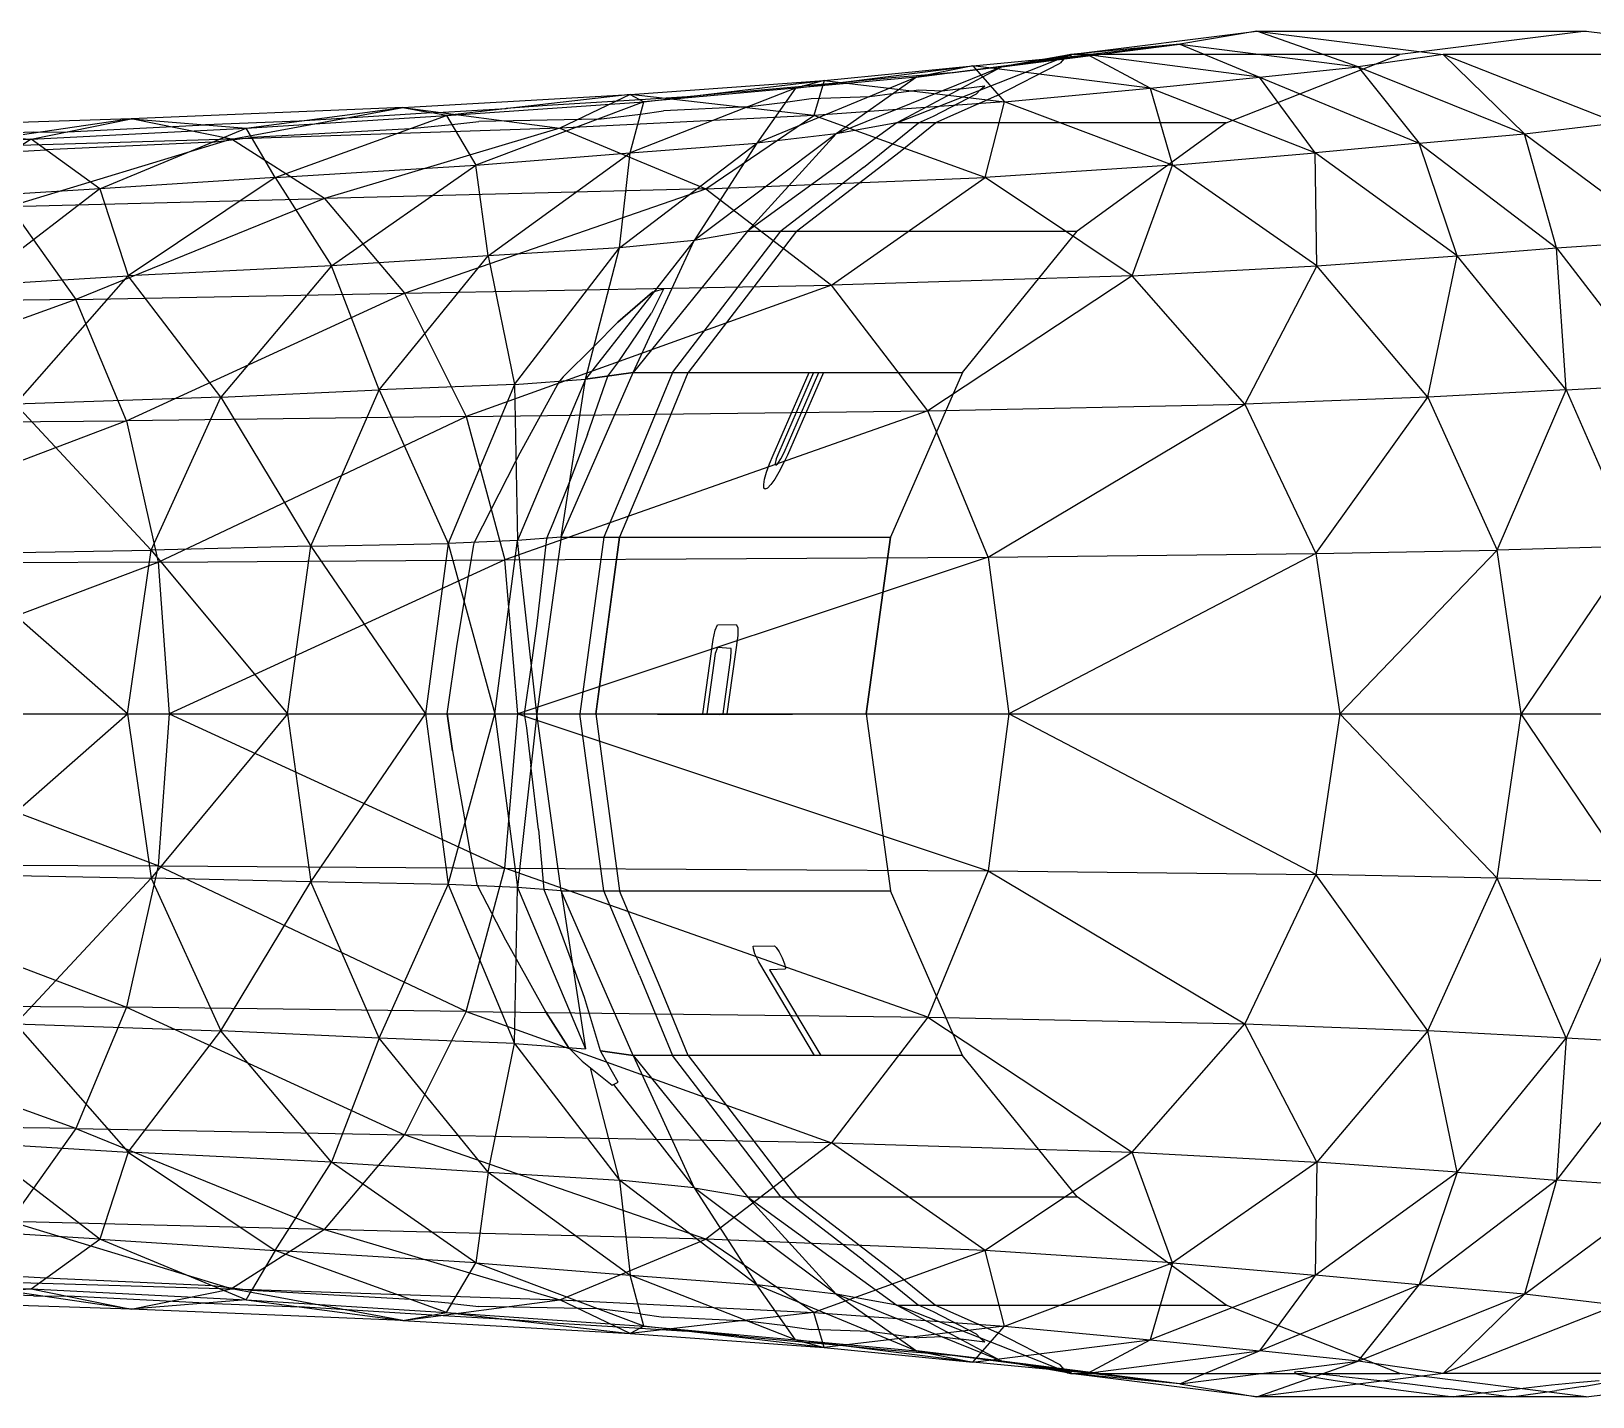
# Model space of a CAD drawing. Header units: inches. Extents: x 0 to 54693, y 0 to 31146.
# Drawn here: x 51099.7 to 51165, y 9318.5 to 9375.6 of the extents above; entities that cross this region are included whole.
import ezdxf

# ---------------------------------------------------------------- set-up
doc = ezdxf.new("R2010")
doc.units = ezdxf.units.IN
doc.header["$MEASUREMENT"] = 0
doc.layers.add('Added', color=3, linetype='Continuous')

msp = doc.modelspace()

# ---------------------------------------------------------------- linework, layer by layer
at = {"layer": 'Added', "linetype": 'Continuous', "lineweight": -2, "ltscale": 0.18}
for p, q in [((51143.175, 9374.619), (51150.965, 9375.592)), ((51150.965, 9375.592), (51147.751, 9375.052)), ((51150.965, 9375.592), (51164.732, 9375.592)), ((51155.202, 9374.098), (51150.965, 9375.592)), ((51150.965, 9375.592), (51158.756, 9374.619)), ((51164.732, 9375.592), (51156.941, 9374.619)), ((51164.732, 9375.592), (51172.523, 9374.619)), ((51140.31, 9374.098), (51147.751, 9375.052)), ((51147.751, 9375.052), (51143.175, 9374.619)), ((51147.751, 9375.052), (51143.906, 9374.608)), ((51147.751, 9375.052), (51155.202, 9374.098)), ((51147.751, 9375.052), (51151.071, 9373.669)), ((51135.915, 9371.768), (51143.175, 9374.619)), ((51136.74, 9373.669), (51143.906, 9374.608)), ((51139.086, 9374.139), (51143.906, 9374.608)), ((51143.906, 9374.608), (51140.31, 9374.098)), ((51143.049, 9374.597), (51140.31, 9374.098)), ((51143.211, 9374.597), (51141.31, 9374.226)), ((51142.998, 9374.55), (51142.744, 9374.259)), ((51143.049, 9374.597), (51142.998, 9374.55)), ((51143.175, 9374.619), (51143.049, 9374.597)), ((51143.049, 9374.597), (51143.211, 9374.597)), ((51156.941, 9374.619), (51143.175, 9374.619)), ((51151.071, 9373.669), (51143.906, 9374.608)), ((51146.498, 9373.216), (51143.906, 9374.608)), ((51149.681, 9371.768), (51156.941, 9374.619)), ((51158.756, 9374.619), (51155.202, 9374.098)), ((51162.153, 9371.3), (51158.756, 9374.619)), ((51172.523, 9374.619), (51158.756, 9374.619)), ((51166.016, 9371.768), (51158.756, 9374.619)), ((51136.74, 9373.669), (51130.063, 9370.916)), ((51131.674, 9373.216), (51139.086, 9374.139)), ((51136.74, 9373.669), (51131.674, 9373.216)), ((51132.883, 9373.538), (51139.086, 9374.139)), ((51135.687, 9373.643), (51133.23, 9373.409)), ((51140.31, 9374.098), (51133.385, 9371.3)), ((51136.74, 9373.669), (51133.385, 9371.3)), ((51137.264, 9373.774), (51135.687, 9373.643)), ((51140.31, 9374.098), (51135.915, 9371.768)), ((51139.086, 9374.139), (51136.74, 9373.669)), ((51140.31, 9374.098), (51136.74, 9373.669)), ((51138.173, 9373.857), (51137.264, 9373.774)), ((51138.173, 9373.857), (51140.319, 9374.116)), ((51139.086, 9374.139), (51140.421, 9372.636)), ((51146.498, 9373.216), (51139.086, 9374.139)), ((51140.088, 9372.895), (51142.744, 9374.259)), ((51140.319, 9374.116), (51140.908, 9374.183)), ((51141.31, 9374.226), (51140.908, 9374.183)), ((51146.498, 9373.216), (51151.071, 9373.669)), ((51151.071, 9373.669), (51155.202, 9374.098)), ((51151.071, 9373.669), (51157.749, 9370.916)), ((51153.405, 9370.509), (51151.071, 9373.669)), ((51155.202, 9374.098), (51157.749, 9370.916)), ((51155.202, 9374.098), (51162.153, 9371.3)), ((51131.674, 9373.216), (51124.768, 9370.509)), ((51124.772, 9372.953), (51132.883, 9373.538)), ((51125.346, 9372.636), (51132.883, 9373.538)), ((51131.674, 9373.216), (51125.346, 9372.636)), ((51129.314, 9373.059), (51127.159, 9372.853)), ((51129.314, 9373.059), (51131.954, 9373.29)), ((51131.674, 9373.216), (51130.063, 9370.916)), ((51132.883, 9373.538), (51131.674, 9373.216)), ((51133.23, 9373.409), (51131.954, 9373.29)), ((51132.883, 9373.538), (51132.45, 9372.071)), ((51132.883, 9373.538), (51140.421, 9372.636)), ((51135.62, 9372.971), (51135.782, 9372.993)), ((51136.834, 9373.131), (51135.782, 9372.993)), ((51137.816, 9373.09), (51136.834, 9373.131)), ((51138.59, 9373.186), (51137.816, 9373.09)), ((51138.59, 9373.186), (51139.588, 9373.313)), ((51139.25, 9372.972), (51139.391, 9373.133)), ((51139.391, 9373.133), (51139.588, 9373.313)), ((51140.421, 9372.636), (51146.498, 9373.216)), ((51146.498, 9373.216), (51147.445, 9369.989)), ((51153.405, 9370.509), (51146.498, 9373.216)), ((51115.274, 9372.399), (51103.919, 9371.926)), ((51108.101, 9371.078), (51115.274, 9372.399)), ((51108.718, 9371.535), (51115.274, 9372.399)), ((51115.274, 9372.399), (51124.772, 9372.953)), ((51115.274, 9372.399), (51116.487, 9372.18)), ((51115.274, 9372.399), (51121.83, 9371.535)), ((51116.487, 9372.18), (51119.59, 9372.358)), ((51124.772, 9372.953), (51117.093, 9372.071)), ((51117.093, 9372.071), (51125.346, 9372.636)), ((51125.346, 9372.636), (51118.321, 9369.989)), ((51121.3, 9372.485), (51119.59, 9372.358)), ((51125.187, 9372.723), (51121.3, 9372.485)), ((51124.772, 9372.953), (51121.83, 9371.535)), ((51124.768, 9370.509), (51125.346, 9372.636)), ((51124.772, 9372.953), (51125.346, 9372.636)), ((51132.45, 9372.071), (51124.772, 9372.953)), ((51127.159, 9372.853), (51125.187, 9372.723)), ((51129.66, 9372.426), (51126.161, 9372.261)), ((51129.66, 9372.426), (51131.265, 9372.631)), ((51131.265, 9372.631), (51132.336, 9372.779)), ((51132.336, 9372.779), (51134.781, 9372.861)), ((51140.421, 9372.636), (51132.45, 9372.071)), ((51134.781, 9372.861), (51135.62, 9372.971)), ((51137.442, 9372.043), (51139.25, 9372.972)), ((51140.088, 9372.895), (51137.531, 9371.768)), ((51139.605, 9369.483), (51140.421, 9372.636)), ((51147.445, 9369.989), (51140.421, 9372.636)), ((51103.919, 9371.926), (51092.183, 9371.547)), ((51103.919, 9371.926), (51095.629, 9370.713)), ((51099.737, 9371.078), (51103.919, 9371.926)), ((51101.264, 9371.388), (51107.025, 9371.673)), ((51103.919, 9371.926), (51108.718, 9371.535)), ((51108.101, 9371.078), (51103.919, 9371.926)), ((51110.94, 9371.828), (51107.025, 9371.673)), ((51108.718, 9371.535), (51117.093, 9372.071)), ((51109.938, 9369.483), (51117.093, 9372.071)), ((51111.379, 9371.861), (51110.94, 9371.828)), ((51116.487, 9372.18), (51111.379, 9371.861)), ((51115.593, 9371.528), (51117.316, 9371.693)), ((51117.093, 9372.071), (51116.487, 9372.18)), ((51117.093, 9372.071), (51118.321, 9369.989)), ((51117.316, 9371.693), (51118.443, 9371.816)), ((51123.444, 9371.919), (51118.443, 9371.816)), ((51132.45, 9372.071), (51121.83, 9371.535)), ((51123.444, 9371.919), (51125.208, 9372.131)), ((51125.208, 9372.131), (51126.161, 9372.261)), ((51127.938, 9369.003), (51132.45, 9372.071)), ((51135.915, 9371.768), (51129.68, 9367.231)), ((51139.605, 9369.483), (51132.45, 9372.071)), ((51135.915, 9371.768), (51133.385, 9371.3)), ((51134.52, 9369.893), (51136.817, 9371.768)), ((51149.681, 9371.768), (51135.915, 9371.768)), ((51136.059, 9370.566), (51137.531, 9371.768)), ((51136.817, 9371.768), (51137.442, 9372.043)), ((51149.681, 9371.768), (51143.447, 9367.231)), ((51162.153, 9371.3), (51166.016, 9371.768)), ((51088.736, 9370.713), (51099.737, 9371.078)), ((51092.183, 9371.547), (51099.737, 9371.078)), ((51108.101, 9371.078), (51095.629, 9370.713)), ((51099.737, 9371.078), (51095.84, 9368.593)), ((51099.826, 9371.37), (51096.781, 9371.262)), ((51108.101, 9371.078), (51098.841, 9368.265)), ((51099.737, 9371.078), (51108.718, 9371.535)), ((51102.609, 9369.003), (51099.737, 9371.078)), ((51099.826, 9371.37), (51101.264, 9371.388)), ((51102.609, 9369.003), (51108.718, 9371.535)), ((51107.318, 9370.955), (51108.91, 9371.154)), ((51121.83, 9371.535), (51108.101, 9371.078)), ((51111.998, 9368.593), (51108.101, 9371.078)), ((51108.944, 9371.156), (51108.718, 9371.535)), ((51108.91, 9371.154), (51108.944, 9371.156)), ((51108.944, 9371.156), (51115.593, 9371.528)), ((51109.938, 9369.483), (51108.944, 9371.156)), ((51121.83, 9371.535), (51111.998, 9368.593)), ((51121.83, 9371.535), (51127.938, 9369.003)), ((51133.385, 9371.3), (51127.447, 9366.849)), ((51133.385, 9371.3), (51129.68, 9367.231)), ((51133.385, 9371.3), (51130.063, 9370.916)), ((51157.749, 9370.916), (51162.153, 9371.3)), ((51163.482, 9366.536), (51162.153, 9371.3)), ((51162.153, 9371.3), (51168.132, 9366.849)), ((51098.905, 9370.548), (51100.35, 9370.635)), ((51107.318, 9370.955), (51100.35, 9370.635)), ((51118.321, 9369.989), (51124.768, 9370.509)), ((51118.837, 9366.204), (51124.768, 9370.509)), ((51124.329, 9366.536), (51130.063, 9370.916)), ((51124.329, 9366.536), (51124.768, 9370.509)), ((51124.768, 9370.509), (51130.063, 9370.916)), ((51130.063, 9370.916), (51127.447, 9366.849)), ((51131.725, 9367.231), (51136.059, 9370.566)), ((51147.445, 9369.989), (51153.405, 9370.509)), ((51157.749, 9370.916), (51153.405, 9370.509)), ((51159.336, 9366.204), (51153.405, 9370.509)), ((51153.477, 9365.779), (51153.405, 9370.509)), ((51159.336, 9366.204), (51157.749, 9370.916)), ((51157.749, 9370.916), (51163.482, 9366.536)), ((51109.938, 9369.483), (51118.321, 9369.989)), ((51112.29, 9365.779), (51118.321, 9369.989)), ((51118.837, 9366.204), (51118.321, 9369.989)), ((51134.52, 9369.893), (51131.062, 9367.231)), ((51147.445, 9369.989), (51139.605, 9369.483)), ((51145.75, 9365.366), (51147.445, 9369.989)), ((51153.477, 9365.779), (51147.445, 9369.989)), ((51109.938, 9369.483), (51102.609, 9369.003)), ((51109.938, 9369.483), (51103.794, 9365.366)), ((51109.938, 9369.483), (51112.29, 9365.779)), ((51127.938, 9369.003), (51139.605, 9369.483)), ((51133.184, 9364.974), (51139.605, 9369.483)), ((51145.75, 9365.366), (51139.605, 9369.483)), ((51102.609, 9369.003), (51095.84, 9368.593)), ((51102.609, 9369.003), (51097.364, 9364.974)), ((51098.841, 9368.265), (51111.998, 9368.593)), ((51111.998, 9368.593), (51101.599, 9364.371)), ((51102.609, 9369.003), (51103.794, 9365.366)), ((51127.938, 9369.003), (51111.998, 9368.593)), ((51111.998, 9368.593), (51115.344, 9364.639)), ((51115.344, 9364.639), (51127.938, 9369.003)), ((51127.938, 9369.003), (51133.184, 9364.974)), ((51098.841, 9368.265), (51101.599, 9364.371)), ((51129.68, 9367.231), (51124.897, 9361.32)), ((51126.538, 9361.32), (51131.062, 9367.231)), ((51131.725, 9367.231), (51127.201, 9361.32)), ((51129.68, 9367.231), (51127.447, 9366.849)), ((51129.68, 9367.231), (51143.447, 9367.231)), ((51138.663, 9361.32), (51143.447, 9367.231)), ((51124.329, 9366.536), (51118.837, 9366.204)), ((51119.93, 9360.828), (51124.329, 9366.536)), ((51127.447, 9366.849), (51122.902, 9361.049)), ((51122.902, 9361.049), (51124.329, 9366.536)), ((51127.447, 9366.849), (51124.329, 9366.536)), ((51124.897, 9361.32), (51127.447, 9366.849)), ((51159.336, 9366.204), (51163.482, 9366.536)), ((51163.482, 9366.536), (51168.132, 9366.849)), ((51163.887, 9360.593), (51163.482, 9366.536)), ((51163.482, 9366.536), (51167.882, 9360.828)), ((51118.837, 9366.204), (51112.29, 9365.779)), ((51114.286, 9360.593), (51118.837, 9366.204)), ((51118.837, 9366.204), (51119.93, 9360.828)), ((51153.477, 9365.779), (51159.336, 9366.204)), ((51158.105, 9360.293), (51159.336, 9366.204)), ((51163.887, 9360.593), (51159.336, 9366.204)), ((51097.364, 9364.974), (51103.794, 9365.366)), ((51099.079, 9360), (51103.794, 9365.366)), ((51112.29, 9365.779), (51103.794, 9365.366)), ((51107.661, 9360.293), (51103.794, 9365.366)), ((51112.29, 9365.779), (51107.661, 9360.293)), ((51114.286, 9360.593), (51112.29, 9365.779)), ((51145.75, 9365.366), (51133.184, 9364.974)), ((51145.75, 9365.366), (51137.209, 9359.723)), ((51145.75, 9365.366), (51153.477, 9365.779)), ((51150.464, 9360), (51145.75, 9365.366)), ((51153.477, 9365.779), (51150.464, 9360)), ((51158.105, 9360.293), (51153.477, 9365.779)), ((51101.599, 9364.371), (51115.344, 9364.639)), ((51103.715, 9359.297), (51115.344, 9364.639)), ((51115.344, 9364.639), (51133.184, 9364.974)), ((51115.344, 9364.639), (51117.912, 9359.487)), ((51133.184, 9364.974), (51117.912, 9359.487)), ((51125.698, 9364.683), (51124.254, 9363.431)), ((51124.254, 9363.431), (51125.698, 9364.683)), ((51126.16, 9364.81), (51125.663, 9363.802)), ((51125.762, 9364.699), (51125.698, 9364.683)), ((51125.698, 9364.683), (51125.762, 9364.699)), ((51126.16, 9364.81), (51125.762, 9364.699)), ((51137.209, 9359.723), (51133.184, 9364.974)), ((51101.599, 9364.371), (51085.788, 9364.191)), ((51101.599, 9364.371), (51087.083, 9359.169)), ((51103.715, 9359.297), (51101.599, 9364.371)), ((51124.254, 9363.431), (51123.261, 9362.429)), ((51124.249, 9361.729), (51125.663, 9363.802)), ((51123.261, 9362.429), (51121.974, 9361.139)), ((51121.889, 9354.435), (51124.897, 9361.32)), ((51124.897, 9361.32), (51122.902, 9361.049)), ((51122.902, 9361.049), (51124.897, 9361.32)), ((51123.836, 9361.176), (51124.249, 9361.729)), ((51124.897, 9361.32), (51138.663, 9361.32)), ((51126.538, 9361.32), (51125.161, 9357.984)), ((51126.026, 9358.474), (51127.201, 9361.32)), ((51130.743, 9357.871), (51132.25, 9361.32)), ((51132.436, 9361.32), (51130.98, 9357.986)), ((51131.204, 9357.986), (51132.66, 9361.32)), ((51132.847, 9361.32), (51131.341, 9357.871)), ((51138.663, 9361.32), (51135.656, 9354.435)), ((51107.661, 9360.293), (51114.286, 9360.593)), ((51111.425, 9354.059), (51114.286, 9360.593)), ((51119.93, 9360.828), (51114.286, 9360.593)), ((51114.286, 9360.593), (51117.164, 9354.18)), ((51119.93, 9360.828), (51117.164, 9354.18)), ((51119.93, 9360.828), (51122.902, 9361.049)), ((51119.93, 9360.828), (51120.06, 9354.295)), ((51122.902, 9361.049), (51120.06, 9354.295)), ((51120.171, 9357.963), (51121.814, 9360.968)), ((51121.974, 9361.139), (51121.814, 9360.968)), ((51121.889, 9354.435), (51122.902, 9361.049)), ((51122.988, 9358.732), (51123.836, 9361.176)), ((51163.887, 9360.593), (51158.105, 9360.293)), ((51161.015, 9353.903), (51163.887, 9360.593)), ((51163.887, 9360.593), (51167.882, 9360.828)), ((51163.887, 9360.593), (51166.748, 9354.059)), ((51107.661, 9360.293), (51099.079, 9360)), ((51104.752, 9353.903), (51099.079, 9360)), ((51104.752, 9353.903), (51107.661, 9360.293)), ((51107.661, 9360.293), (51111.425, 9354.059)), ((51137.209, 9359.723), (51150.464, 9360)), ((51139.74, 9353.609), (51150.464, 9360)), ((51158.105, 9360.293), (51150.464, 9360)), ((51150.464, 9360), (51153.428, 9353.752)), ((51153.428, 9353.752), (51158.105, 9360.293)), ((51158.105, 9360.293), (51161.015, 9353.903)), ((51087.083, 9359.169), (51103.715, 9359.297)), ((51103.715, 9359.297), (51087.898, 9353.322)), ((51117.912, 9359.487), (51103.715, 9359.297)), ((51103.715, 9359.297), (51105.046, 9353.388)), ((51105.046, 9353.388), (51117.912, 9359.487)), ((51117.912, 9359.487), (51137.209, 9359.723)), ((51117.912, 9359.487), (51119.526, 9353.486)), ((51137.209, 9359.723), (51119.526, 9353.486)), ((51139.74, 9353.609), (51137.209, 9359.723)), ((51122.988, 9358.732), (51122.256, 9356.827)), ((51125.161, 9357.984), (51123.663, 9354.435)), ((51126.026, 9358.474), (51124.322, 9354.435)), ((51130.98, 9357.986), (51130.879, 9357.719)), ((51131.073, 9357.719), (51131.204, 9357.986)), ((51118.264, 9354.224), (51119.994, 9357.613)), ((51119.994, 9357.613), (51120.171, 9357.963)), ((51130.472, 9357.158), (51130.592, 9357.502)), ((51130.592, 9357.502), (51130.743, 9357.871)), ((51130.879, 9357.719), (51130.834, 9357.523)), ((51130.834, 9357.523), (51130.859, 9357.452)), ((51130.859, 9357.452), (51130.946, 9357.523)), ((51130.946, 9357.523), (51131.073, 9357.719)), ((51131.169, 9357.502), (51130.989, 9357.158)), ((51131.341, 9357.871), (51131.169, 9357.502)), ((51122.256, 9356.827), (51121.537, 9355.015)), ((51130.353, 9356.635), (51130.39, 9356.862)), ((51130.39, 9356.862), (51130.472, 9357.158)), ((51130.813, 9356.862), (51130.652, 9356.635)), ((51130.989, 9357.158), (51130.813, 9356.862)), ((51130.363, 9356.493), (51130.353, 9356.635)), ((51130.419, 9356.444), (51130.363, 9356.493)), ((51130.517, 9356.493), (51130.419, 9356.444)), ((51130.652, 9356.635), (51130.517, 9356.493)), ((51121.537, 9355.015), (51121.27, 9354.388)), ((51111.425, 9354.059), (51104.752, 9353.903)), ((51110.449, 9347.047), (51111.425, 9354.059)), ((51111.425, 9354.059), (51117.164, 9354.18)), ((51111.425, 9354.059), (51116.22, 9347.047)), ((51117.164, 9354.18), (51116.22, 9347.047)), ((51120.06, 9354.295), (51117.164, 9354.18)), ((51117.164, 9354.18), (51119.114, 9347.047)), ((51117.837, 9351.716), (51118.243, 9354.119)), ((51118.243, 9354.119), (51118.264, 9354.224)), ((51119.114, 9347.047), (51120.06, 9354.295)), ((51121.889, 9354.435), (51120.06, 9354.295)), ((51120.864, 9347.047), (51120.06, 9354.295)), ((51121.889, 9354.435), (51120.864, 9347.047)), ((51121.27, 9354.388), (51120.874, 9350.832)), ((51121.889, 9354.435), (51135.656, 9354.435)), ((51123.663, 9354.435), (51122.673, 9347.047)), ((51124.322, 9354.435), (51123.332, 9347.047)), ((51123.341, 9347.046), (51124.331, 9354.434)), ((51124.331, 9354.434), (51135.656, 9354.435)), ((51134.63, 9347.047), (51135.656, 9354.435)), ((51135.656, 9354.435), (51134.63, 9347.047)), ((51166.748, 9354.059), (51161.015, 9353.903)), ((51166.748, 9354.059), (51162.007, 9347.047)), ((51096.115, 9353.752), (51104.752, 9353.903)), ((51103.759, 9347.047), (51096.115, 9353.752)), ((51103.759, 9347.047), (51104.752, 9353.903)), ((51104.752, 9353.903), (51110.449, 9347.047)), ((51105.046, 9353.388), (51119.526, 9353.486)), ((51119.526, 9353.486), (51105.499, 9347.047)), ((51119.526, 9353.486), (51139.74, 9353.609)), ((51120.077, 9347.047), (51119.526, 9353.486)), ((51139.74, 9353.609), (51120.077, 9347.047)), ((51139.74, 9353.609), (51153.428, 9353.752)), ((51139.74, 9353.609), (51140.603, 9347.047)), ((51153.428, 9353.752), (51140.603, 9347.047)), ((51153.428, 9353.752), (51161.015, 9353.903)), ((51153.428, 9353.752), (51154.439, 9347.047)), ((51161.015, 9353.903), (51154.439, 9347.047)), ((51162.007, 9347.047), (51161.015, 9353.903)), ((51105.046, 9353.388), (51087.898, 9353.322)), ((51088.176, 9347.047), (51105.046, 9353.388)), ((51105.046, 9353.388), (51105.499, 9347.047)), ((51117.525, 9349.87), (51117.837, 9351.716)), ((51120.874, 9350.832), (51120.637, 9349.091)), ((51128.42, 9350.769), (51129.203, 9350.79)), ((51129.203, 9350.79), (51129.265, 9350.661)), ((51127.806, 9347.047), (51128.239, 9350.163)), ((51128.239, 9350.163), (51128.319, 9350.545)), ((51128.319, 9350.545), (51128.42, 9350.769)), ((51129.265, 9350.326), (51128.814, 9347.047)), ((51129.265, 9350.661), (51129.265, 9350.326)), ((51117.123, 9347.047), (51117.525, 9349.87)), ((51128.326, 9349.577), (51127.968, 9347.047)), ((51128.42, 9349.825), (51128.326, 9349.577)), ((51128.987, 9349.782), (51128.42, 9349.825)), ((51128.981, 9349.414), (51128.998, 9349.673)), ((51128.998, 9349.673), (51128.987, 9349.782)), ((51120.637, 9349.091), (51120.347, 9347.047)), ((51128.652, 9347.047), (51128.981, 9349.414)), ((51026.916, 9347.047), (51194.834, 9347.047)), ((51105.046, 9340.706), (51088.176, 9347.047)), ((51096.115, 9340.342), (51103.759, 9347.047)), ((51103.759, 9347.047), (51104.752, 9340.19)), ((51110.449, 9347.047), (51104.752, 9340.19)), ((51105.499, 9347.047), (51105.046, 9340.706)), ((51105.499, 9347.047), (51119.526, 9340.608)), ((51110.449, 9347.047), (51111.425, 9340.035)), ((51111.425, 9340.035), (51116.22, 9347.047)), ((51116.22, 9347.047), (51117.164, 9339.913)), ((51117.123, 9347.047), (51117.351, 9345.504)), ((51117.351, 9345.504), (51117.123, 9347.047)), ((51117.164, 9339.913), (51119.114, 9347.047)), ((51119.114, 9347.047), (51120.06, 9339.799)), ((51119.526, 9340.608), (51120.077, 9347.047)), ((51120.864, 9347.047), (51120.06, 9339.799)), ((51120.077, 9347.047), (51139.74, 9340.485)), ((51120.347, 9347.047), (51120.433, 9346.466)), ((51121.889, 9339.659), (51120.864, 9347.047)), ((51123.663, 9339.659), (51122.673, 9347.047)), ((51123.332, 9347.047), (51128.488, 9347.028)), ((51123.332, 9347.047), (51124.322, 9339.659)), ((51128.488, 9347.028), (51123.341, 9347.046)), ((51128.488, 9347.028), (51134.63, 9347.047)), ((51134.63, 9347.047), (51135.656, 9339.659)), ((51140.603, 9347.047), (51139.74, 9340.485)), ((51153.428, 9340.342), (51140.603, 9347.047)), ((51154.439, 9347.047), (51153.428, 9340.342)), ((51161.015, 9340.19), (51154.439, 9347.047)), ((51161.015, 9340.19), (51162.007, 9347.047)), ((51166.748, 9340.035), (51162.007, 9347.047)), ((51120.433, 9346.466), (51120.625, 9344.895)), ((51117.351, 9345.504), (51117.875, 9342.516)), ((51120.939, 9342.217), (51120.625, 9344.895)), ((51118.085, 9341.321), (51117.875, 9342.516)), ((51120.939, 9342.217), (51121.162, 9339.714)), ((51118.386, 9339.865), (51118.085, 9341.321)), ((51087.898, 9340.772), (51105.046, 9340.706)), ((51087.898, 9340.772), (51103.715, 9334.797)), ((51105.046, 9340.706), (51103.715, 9334.797)), ((51117.912, 9334.607), (51105.046, 9340.706)), ((51105.046, 9340.706), (51119.526, 9340.608)), ((51117.912, 9334.607), (51119.526, 9340.608)), ((51137.209, 9334.371), (51119.526, 9340.608)), ((51119.526, 9340.608), (51139.74, 9340.485)), ((51139.74, 9340.485), (51137.209, 9334.371)), ((51139.74, 9340.485), (51150.464, 9334.094)), ((51139.74, 9340.485), (51153.428, 9340.342)), ((51096.115, 9340.342), (51104.752, 9340.19)), ((51099.079, 9334.094), (51104.752, 9340.19)), ((51104.752, 9340.19), (51107.661, 9333.801)), ((51111.425, 9340.035), (51104.752, 9340.19)), ((51107.661, 9333.801), (51111.425, 9340.035)), ((51114.286, 9333.501), (51111.425, 9340.035)), ((51117.164, 9339.913), (51111.425, 9340.035)), ((51114.286, 9333.501), (51117.164, 9339.913)), ((51120.06, 9339.799), (51117.164, 9339.913)), ((51117.164, 9339.913), (51119.93, 9333.266)), ((51118.386, 9339.865), (51119.557, 9337.604)), ((51119.93, 9333.266), (51120.06, 9339.799)), ((51120.06, 9339.799), (51122.902, 9333.044)), ((51121.889, 9339.659), (51120.06, 9339.799)), ((51121.162, 9339.714), (51121.704, 9338.373)), ((51153.428, 9340.342), (51150.464, 9334.094)), ((51161.015, 9340.19), (51153.428, 9340.342)), ((51158.105, 9333.801), (51153.428, 9340.342)), ((51158.105, 9333.801), (51161.015, 9340.19)), ((51166.748, 9340.035), (51161.015, 9340.19)), ((51163.887, 9333.501), (51161.015, 9340.19)), ((51166.748, 9340.035), (51163.887, 9333.501)), ((51121.889, 9339.659), (51122.902, 9333.044)), ((51121.889, 9339.659), (51135.656, 9339.659)), ((51124.897, 9332.774), (51121.889, 9339.659)), ((51125.161, 9336.109), (51123.663, 9339.659)), ((51126.026, 9335.62), (51124.322, 9339.659)), ((51138.663, 9332.774), (51135.656, 9339.659)), ((51121.704, 9338.373), (51122.36, 9336.588)), ((51119.557, 9337.604), (51120, 9336.813)), ((51129.914, 9337.34), (51130.798, 9337.355)), ((51129.922, 9337.224), (51129.914, 9337.34)), ((51129.986, 9337.024), (51129.922, 9337.224)), ((51130.798, 9337.355), (51130.879, 9337.288)), ((51130.879, 9337.288), (51130.997, 9337.105)), ((51130.997, 9337.105), (51131.12, 9336.856)), ((51120, 9336.813), (51121.232, 9334.607)), ((51122.856, 9335.197), (51122.36, 9336.588)), ((51130.086, 9336.794), (51129.986, 9337.024)), ((51130.143, 9336.686), (51130.086, 9336.794)), ((51132.48, 9332.774), (51130.143, 9336.686)), ((51131.12, 9336.856), (51131.215, 9336.606)), ((51131.215, 9336.606), (51131.257, 9336.424)), ((51125.161, 9336.109), (51126.538, 9332.774)), ((51131.253, 9336.374), (51130.595, 9336.357)), ((51130.595, 9336.357), (51132.735, 9332.774)), ((51131.257, 9336.424), (51131.253, 9336.374)), ((51123.525, 9332.96), (51122.856, 9335.197)), ((51127.201, 9332.774), (51126.026, 9335.62)), ((51087.083, 9334.925), (51103.715, 9334.797)), ((51101.599, 9329.723), (51087.083, 9334.925)), ((51103.715, 9334.797), (51101.599, 9329.723)), ((51103.715, 9334.797), (51115.344, 9329.455)), ((51117.912, 9334.607), (51103.715, 9334.797)), ((51117.912, 9334.607), (51115.344, 9329.455)), ((51117.912, 9334.607), (51133.184, 9329.12)), ((51117.912, 9334.607), (51137.209, 9334.371)), ((51121.232, 9334.607), (51122.191, 9333.098)), ((51122.191, 9333.098), (51121.232, 9334.607)), ((51099.079, 9334.094), (51107.661, 9333.801)), ((51099.079, 9334.094), (51103.794, 9328.728)), ((51137.209, 9334.371), (51133.184, 9329.12)), ((51137.209, 9334.371), (51145.75, 9328.728)), ((51137.209, 9334.371), (51150.464, 9334.094)), ((51145.75, 9328.728), (51150.464, 9334.094)), ((51150.464, 9334.094), (51158.105, 9333.801)), ((51153.477, 9328.315), (51150.464, 9334.094)), ((51103.794, 9328.728), (51107.661, 9333.801)), ((51112.29, 9328.315), (51107.661, 9333.801)), ((51114.286, 9333.501), (51107.661, 9333.801)), ((51114.286, 9333.501), (51112.29, 9328.315)), ((51118.837, 9327.89), (51114.286, 9333.501)), ((51119.93, 9333.266), (51114.286, 9333.501)), ((51118.837, 9327.89), (51119.93, 9333.266)), ((51119.93, 9333.266), (51122.902, 9333.044)), ((51119.93, 9333.266), (51124.329, 9327.558)), ((51158.105, 9333.801), (51153.477, 9328.315)), ((51159.336, 9327.89), (51158.105, 9333.801)), ((51163.887, 9333.501), (51158.105, 9333.801)), ((51159.336, 9327.89), (51163.887, 9333.501)), ((51163.887, 9333.501), (51163.482, 9327.558)), ((51167.882, 9333.266), (51163.482, 9327.558)), ((51167.882, 9333.266), (51163.887, 9333.501)), ((51122.191, 9333.098), (51122.766, 9332.534)), ((51122.766, 9332.534), (51123.106, 9332.26)), ((51123.564, 9332.905), (51123.525, 9332.96)), ((51123.525, 9332.96), (51124.897, 9332.774)), ((51124.897, 9332.774), (51123.525, 9332.96)), ((51124.269, 9331.653), (51123.564, 9332.905)), ((51124.897, 9332.774), (51127.447, 9327.244)), ((51124.897, 9332.774), (51129.68, 9326.862)), ((51138.663, 9332.774), (51124.897, 9332.774)), ((51131.062, 9326.862), (51126.538, 9332.774)), ((51127.201, 9332.774), (51131.725, 9326.862)), ((51143.447, 9326.862), (51138.663, 9332.774)), ((51124.329, 9327.558), (51123.106, 9332.26)), ((51123.106, 9332.26), (51124.013, 9331.526)), ((51124.013, 9331.526), (51124.073, 9331.551)), ((51124.073, 9331.551), (51124.269, 9331.653)), ((51124.073, 9331.551), (51127.447, 9327.244)), ((51101.599, 9329.723), (51085.788, 9329.903)), ((51101.599, 9329.723), (51098.841, 9325.829)), ((51101.599, 9329.723), (51111.998, 9325.501)), ((51101.599, 9329.723), (51115.344, 9329.455)), ((51111.998, 9325.501), (51115.344, 9329.455)), ((51127.938, 9325.091), (51115.344, 9329.455)), ((51133.184, 9329.12), (51115.344, 9329.455)), ((51097.364, 9329.12), (51103.794, 9328.728)), ((51102.609, 9325.091), (51097.364, 9329.12)), ((51103.794, 9328.728), (51102.609, 9325.091)), ((51112.29, 9328.315), (51103.794, 9328.728)), ((51103.794, 9328.728), (51109.938, 9324.611)), ((51133.184, 9329.12), (51127.938, 9325.091)), ((51133.184, 9329.12), (51145.75, 9328.728)), ((51139.605, 9324.611), (51133.184, 9329.12)), ((51145.75, 9328.728), (51139.605, 9324.611)), ((51145.75, 9328.728), (51153.477, 9328.315)), ((51147.445, 9324.105), (51145.75, 9328.728)), ((51109.938, 9324.611), (51112.29, 9328.315)), ((51112.29, 9328.315), (51118.837, 9327.89)), ((51118.321, 9324.105), (51112.29, 9328.315)), ((51153.477, 9328.315), (51147.445, 9324.105)), ((51153.477, 9328.315), (51153.405, 9323.585)), ((51159.336, 9327.89), (51153.477, 9328.315)), ((51118.837, 9327.89), (51118.321, 9324.105)), ((51118.837, 9327.89), (51124.768, 9323.585)), ((51118.837, 9327.89), (51124.329, 9327.558)), ((51127.447, 9327.244), (51124.329, 9327.558)), ((51130.063, 9323.178), (51124.329, 9327.558)), ((51124.329, 9327.558), (51124.768, 9323.585)), ((51153.405, 9323.585), (51159.336, 9327.89)), ((51159.336, 9327.89), (51157.749, 9323.178)), ((51163.482, 9327.558), (51157.749, 9323.178)), ((51159.336, 9327.89), (51163.482, 9327.558)), ((51163.482, 9327.558), (51162.153, 9322.794)), ((51168.132, 9327.244), (51163.482, 9327.558)), ((51127.447, 9327.244), (51130.063, 9323.178)), ((51133.385, 9322.794), (51127.447, 9327.244)), ((51127.447, 9327.244), (51129.68, 9326.862)), ((51129.68, 9326.862), (51143.447, 9326.862)), ((51133.385, 9322.794), (51129.68, 9326.862)), ((51129.68, 9326.862), (51135.915, 9322.326)), ((51134.52, 9324.201), (51131.062, 9326.862)), ((51131.725, 9326.862), (51136.059, 9323.528)), ((51149.681, 9322.326), (51143.447, 9326.862)), ((51162.153, 9322.794), (51168.132, 9327.244)), ((51102.609, 9325.091), (51095.84, 9325.501)), ((51111.998, 9325.501), (51098.841, 9325.829)), ((51108.101, 9323.016), (51098.841, 9325.829)), ((51111.998, 9325.501), (51108.101, 9323.016)), ((51111.998, 9325.501), (51121.83, 9322.559)), ((51127.938, 9325.091), (51111.998, 9325.501)), ((51099.737, 9323.016), (51102.609, 9325.091)), ((51108.718, 9322.559), (51102.609, 9325.091)), ((51102.609, 9325.091), (51109.938, 9324.611)), ((51121.83, 9322.559), (51127.938, 9325.091)), ((51132.45, 9322.023), (51127.938, 9325.091)), ((51139.605, 9324.611), (51127.938, 9325.091)), ((51109.938, 9324.611), (51108.944, 9322.938)), ((51118.321, 9324.105), (51109.938, 9324.611)), ((51117.093, 9322.023), (51109.938, 9324.611)), ((51117.093, 9322.023), (51118.321, 9324.105)), ((51125.346, 9321.458), (51118.321, 9324.105)), ((51118.321, 9324.105), (51124.768, 9323.585)), ((51139.605, 9324.611), (51132.45, 9322.023)), ((51134.52, 9324.201), (51136.817, 9322.326)), ((51140.421, 9321.458), (51139.605, 9324.611)), ((51147.445, 9324.105), (51139.605, 9324.611)), ((51140.421, 9321.458), (51147.445, 9324.105)), ((51147.445, 9324.105), (51146.498, 9320.878)), ((51147.445, 9324.105), (51153.405, 9323.585)), ((51088.736, 9323.381), (51099.737, 9323.016)), ((51103.919, 9322.168), (51095.629, 9323.381)), ((51095.629, 9323.381), (51108.101, 9323.016)), ((51100.35, 9323.458), (51098.905, 9323.546)), ((51107.318, 9323.139), (51100.35, 9323.458)), ((51131.674, 9320.878), (51124.768, 9323.585)), ((51124.768, 9323.585), (51130.063, 9323.178)), ((51125.346, 9321.458), (51124.768, 9323.585)), ((51136.059, 9323.528), (51137.531, 9322.326)), ((51153.405, 9323.585), (51146.498, 9320.878)), ((51153.405, 9323.585), (51151.071, 9320.425)), ((51157.749, 9323.178), (51153.405, 9323.585)), ((51092.183, 9322.546), (51099.737, 9323.016)), ((51099.826, 9322.724), (51096.781, 9322.832)), ((51099.737, 9323.016), (51103.919, 9322.168)), ((51099.737, 9323.016), (51108.718, 9322.559)), ((51099.826, 9322.724), (51101.264, 9322.706)), ((51103.919, 9322.168), (51108.101, 9323.016)), ((51108.91, 9322.94), (51107.318, 9323.139)), ((51108.101, 9323.016), (51121.83, 9322.559)), ((51115.274, 9321.695), (51108.101, 9323.016)), ((51108.718, 9322.559), (51108.944, 9322.938)), ((51108.944, 9322.938), (51108.91, 9322.94)), ((51115.593, 9322.566), (51108.944, 9322.938)), ((51130.063, 9323.178), (51136.74, 9320.425)), ((51131.674, 9320.878), (51130.063, 9323.178)), ((51133.385, 9322.794), (51130.063, 9323.178)), ((51133.385, 9322.794), (51136.74, 9320.425)), ((51140.31, 9319.996), (51133.385, 9322.794)), ((51135.915, 9322.326), (51133.385, 9322.794)), ((51151.071, 9320.425), (51157.749, 9323.178)), ((51155.202, 9319.996), (51157.749, 9323.178)), ((51155.202, 9319.996), (51162.153, 9322.794)), ((51162.153, 9322.794), (51157.749, 9323.178)), ((51162.153, 9322.794), (51158.756, 9319.474)), ((51166.016, 9322.326), (51162.153, 9322.794)), ((51103.919, 9322.168), (51092.183, 9322.546)), ((51107.025, 9322.421), (51101.264, 9322.706)), ((51108.718, 9322.559), (51103.919, 9322.168)), ((51115.274, 9321.695), (51103.919, 9322.168)), ((51107.025, 9322.421), (51110.94, 9322.266)), ((51108.718, 9322.559), (51115.274, 9321.695)), ((51108.718, 9322.559), (51117.093, 9322.023)), ((51111.379, 9322.233), (51110.94, 9322.266)), ((51116.487, 9321.914), (51111.379, 9322.233)), ((51115.274, 9321.695), (51121.83, 9322.559)), ((51117.316, 9322.401), (51115.593, 9322.566)), ((51117.316, 9322.401), (51118.443, 9322.278)), ((51123.444, 9322.175), (51118.443, 9322.278)), ((51121.83, 9322.559), (51132.45, 9322.023)), ((51124.772, 9321.141), (51121.83, 9322.559)), ((51125.208, 9321.963), (51123.444, 9322.175)), ((51135.915, 9322.326), (51149.681, 9322.326)), ((51143.175, 9319.474), (51135.915, 9322.326)), ((51135.915, 9322.326), (51140.31, 9319.996)), ((51137.442, 9322.051), (51136.817, 9322.326)), ((51137.531, 9322.326), (51140.088, 9321.199)), ((51156.941, 9319.474), (51149.681, 9322.326)), ((51166.016, 9322.326), (51158.756, 9319.474)), ((51115.274, 9321.695), (51117.093, 9322.023)), ((51115.274, 9321.695), (51124.772, 9321.141)), ((51116.487, 9321.914), (51117.093, 9322.023)), ((51119.59, 9321.736), (51116.487, 9321.914)), ((51117.093, 9322.023), (51124.772, 9321.141)), ((51117.093, 9322.023), (51125.346, 9321.458)), ((51121.3, 9321.609), (51119.59, 9321.736)), ((51121.3, 9321.609), (51125.187, 9321.371)), ((51132.45, 9322.023), (51124.772, 9321.141)), ((51125.346, 9321.458), (51125.187, 9321.371)), ((51125.208, 9321.963), (51126.161, 9321.833)), ((51132.883, 9320.556), (51125.346, 9321.458)), ((51125.346, 9321.458), (51131.674, 9320.878)), ((51129.66, 9321.668), (51126.161, 9321.833)), ((51131.265, 9321.463), (51129.66, 9321.668)), ((51131.265, 9321.463), (51132.336, 9321.315)), ((51132.45, 9322.023), (51140.421, 9321.458)), ((51132.883, 9320.556), (51132.45, 9322.023)), ((51140.421, 9321.458), (51132.883, 9320.556)), ((51139.25, 9321.122), (51137.442, 9322.051)), ((51139.086, 9319.955), (51140.421, 9321.458)), ((51140.421, 9321.458), (51146.498, 9320.878)), ((51125.187, 9321.371), (51124.772, 9321.141)), ((51124.772, 9321.141), (51132.883, 9320.556)), ((51125.187, 9321.371), (51127.159, 9321.241)), ((51129.314, 9321.035), (51127.159, 9321.241)), ((51129.314, 9321.035), (51131.954, 9320.804)), ((51139.086, 9319.955), (51131.674, 9320.878)), ((51131.674, 9320.878), (51136.74, 9320.425)), ((51131.674, 9320.878), (51132.883, 9320.556)), ((51131.954, 9320.804), (51133.23, 9320.685)), ((51134.781, 9321.232), (51132.336, 9321.315)), ((51135.62, 9321.122), (51134.781, 9321.232)), ((51135.782, 9321.101), (51135.62, 9321.122)), ((51135.782, 9321.101), (51136.834, 9320.963)), ((51137.816, 9321.004), (51136.834, 9320.963)), ((51137.816, 9321.004), (51138.59, 9320.908)), ((51139.588, 9320.781), (51138.59, 9320.908)), ((51139.086, 9319.955), (51146.498, 9320.878)), ((51139.25, 9321.122), (51139.391, 9320.961)), ((51139.588, 9320.781), (51139.391, 9320.961)), ((51142.744, 9319.835), (51140.088, 9321.199)), ((51143.906, 9319.485), (51146.498, 9320.878)), ((51146.498, 9320.878), (51151.071, 9320.425)), ((51132.883, 9320.556), (51139.086, 9319.955)), ((51133.23, 9320.685), (51135.687, 9320.451)), ((51135.687, 9320.451), (51137.264, 9320.32)), ((51136.74, 9320.425), (51139.086, 9319.955)), ((51143.906, 9319.485), (51136.74, 9320.425)), ((51140.31, 9319.996), (51136.74, 9320.425)), ((51137.264, 9320.32), (51138.173, 9320.237)), ((51140.319, 9319.978), (51138.173, 9320.237)), ((51143.906, 9319.485), (51151.071, 9320.425)), ((51147.751, 9319.042), (51151.071, 9320.425)), ((51155.202, 9319.996), (51151.071, 9320.425)), ((51143.906, 9319.485), (51139.086, 9319.955)), ((51147.751, 9319.042), (51140.31, 9319.996)), ((51140.31, 9319.996), (51143.906, 9319.485)), ((51143.049, 9319.497), (51140.31, 9319.996)), ((51140.319, 9319.978), (51140.908, 9319.911)), ((51140.908, 9319.911), (51141.31, 9319.868)), ((51143.211, 9319.496), (51141.31, 9319.868)), ((51142.998, 9319.544), (51142.744, 9319.835)), ((51142.998, 9319.544), (51143.049, 9319.497)), ((51143.211, 9319.496), (51143.049, 9319.497)), ((51143.049, 9319.497), (51143.175, 9319.474)), ((51143.175, 9319.474), (51156.941, 9319.474)), ((51150.965, 9318.502), (51143.175, 9319.474)), ((51147.751, 9319.042), (51143.175, 9319.474)), ((51147.751, 9319.042), (51143.906, 9319.485)), ((51147.751, 9319.042), (51155.202, 9319.996)), ((51150.965, 9318.502), (51155.202, 9319.996)), ((51158.756, 9319.474), (51150.965, 9318.502)), ((51152.781, 9319.555), (51152.538, 9319.527)), ((51152.538, 9319.527), (51152.586, 9319.474)), ((51152.586, 9319.474), (51152.712, 9319.43)), ((51153.158, 9319.474), (51152.781, 9319.555)), ((51153.425, 9319.456), (51153.158, 9319.474)), ((51158.756, 9319.474), (51155.202, 9319.996)), ((51164.732, 9318.502), (51156.941, 9319.474)), ((51172.523, 9319.474), (51158.756, 9319.474)), ((51164.732, 9318.502), (51172.523, 9319.474)), ((51147.751, 9319.042), (51150.965, 9318.502)), ((51152.712, 9319.43), (51153.291, 9319.321)), ((51154.239, 9319.17), (51153.291, 9319.321)), ((51154.429, 9319.362), (51153.425, 9319.456)), ((51155.497, 9318.987), (51154.239, 9319.17)), ((51154.429, 9319.362), (51155.732, 9319.224)), ((51155.497, 9318.987), (51156.985, 9318.783)), ((51155.732, 9319.224), (51157.249, 9319.051)), ((51157.249, 9319.051), (51158.888, 9318.853)), ((51160.543, 9318.643), (51158.888, 9318.853)), ((51161.861, 9318.824), (51160.271, 9318.637)), ((51163.283, 9318.981), (51161.861, 9318.824)), ((51164.445, 9319.098), (51163.283, 9318.981)), ((51164.608, 9318.932), (51163.497, 9318.764)), ((51165.276, 9319.167), (51164.445, 9319.098)), ((51164.608, 9318.932), (51165.378, 9319.064)), ((51164.732, 9318.502), (51150.965, 9318.502)), ((51156.985, 9318.783), (51158.611, 9318.572)), ((51158.611, 9318.572), (51159.179, 9318.502)), ((51160.271, 9318.637), (51159.179, 9318.502)), ((51160.543, 9318.643), (51161.605, 9318.502)), ((51161.605, 9318.502), (51162.113, 9318.569)), ((51162.113, 9318.569), (51163.497, 9318.764))]:
    msp.add_line(p, q, dxfattribs=at)

doc.saveas('drawing.dxf')
